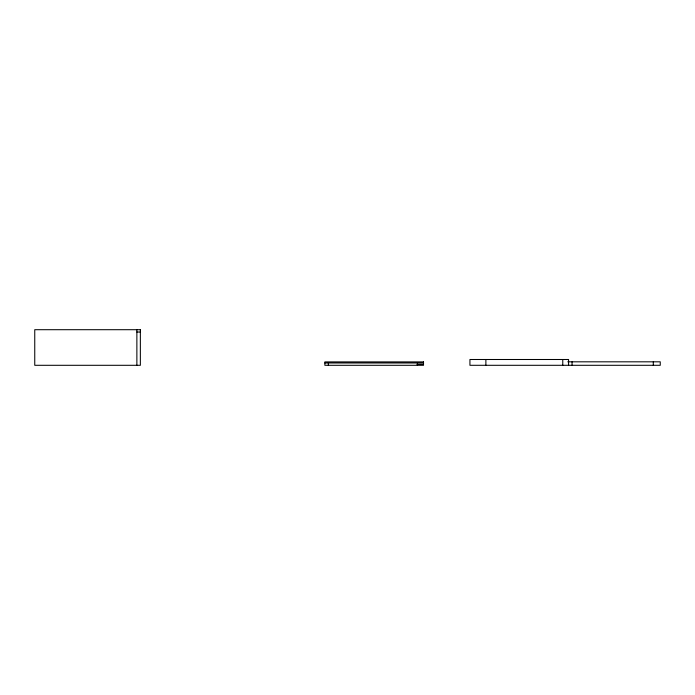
<?xml version="1.0" encoding="UTF-8"?>
<svg xmlns="http://www.w3.org/2000/svg" width="695" height="695" viewBox="0 0 695 695"><rect width="100%" height="100%" fill="white"/><g stroke="black" fill="none" stroke-linecap="round" stroke-linejoin="round"><path stroke-width="1.04" d="M136.872 332.019L140.355 332.054M567.754 361.817L660.25 361.817L660.25 365.301L469.933 365.301L469.933 359.497L568.571 359.497L568.571 365.301M324.869 362.981L423.516 362.981M417.009 364.371L423.516 364.371M653.291 361.817L653.291 365.301M572.055 361.817L572.055 365.301M562.768 359.497L562.768 365.301M485.883 359.497L485.883 365.301M417.417 362.981L417.417 365.301M328.353 362.946L328.353 365.301M136.872 329.699L136.872 365.301M140.355 329.699L34.75 329.699L34.75 365.301L140.355 365.301L140.355 329.699M423.516 361.904L324.869 361.904L324.869 365.301L423.516 365.301L423.516 361.904"/></g></svg>
